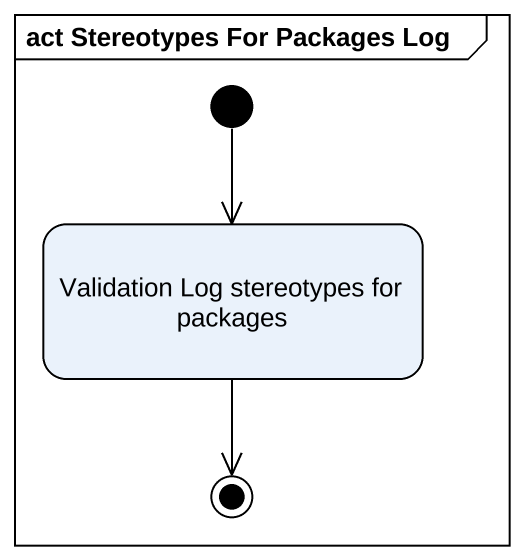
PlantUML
@startuml
mainframe act Stereotypes For Packages Log
hide empty description
state "Validation Log stereotypes for packages" as Validation_Log_stereotypes
[*] --> Validation_Log_stereotypes
Validation_Log_stereotypes --> [*]
@enduml
